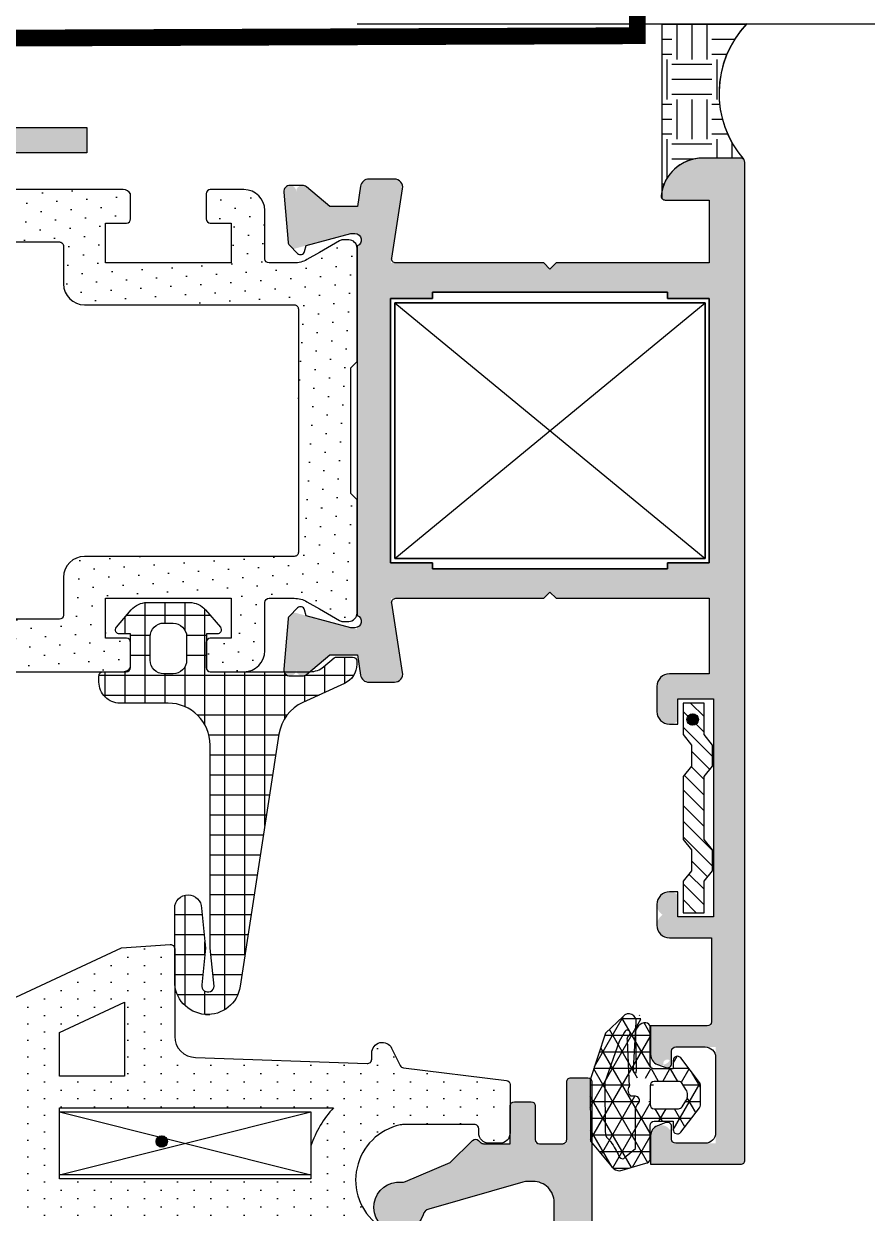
# Model space of a CAD drawing. Header units: inches. Extents: x 21 to 32698, y 13 to 3712.
# Drawn here: x 6821.49 to 6825.51, y 2207.41 to 2213.08 of the extents above; entities that cross this region are included whole.
import ezdxf

# ---------------------------------------------------------------- set-up
doc = ezdxf.new("R2010")
doc.units = ezdxf.units.IN
doc.header["$MEASUREMENT"] = 0
doc.set_wipeout_variables(frame=1)
doc.linetypes.add('HIDDEN', pattern=[9.524999999999995, 6.349999999999998, -3.174999999999998])
for name, color, linetype, lineweight in [('Z_MİM_-KM-GLAZ', 8, 'Continuous', 25), ('Z_MİM_-KM-WALL-PLASTER', 8, 'Continuous', 25), ('Z_MİM_aksesuar_k', 8, 'Continuous', 25), ('Z_MİM_fitiller_k', 8, 'Continuous', 25), ('Z_MİM_hatch_k', 8, 'Continuous', 25), ('Z_MİM_MYM_MEMBRAN_', 8, 'HIDDEN', 25), ('Z_MİM_PROFIL', 8, 'Continuous', 25), ('Z_MİM_yazı_numara_k', 8, 'Continuous', 25)]:
    doc.layers.add(name, color=color, linetype=linetype, lineweight=lineweight)

# ---------------------------------------------------------------- blocks, each defined once
blk = doc.blocks.new('*U176')
blk.add_wipeout([(159.9999999999272, -24.99999999999997), (160.0000000001746, 16.500000001884473), (-5.820766091346741e-11, 16.500000002364686), (2.3283064365386963e-10, -24.99999999999997)])
h = blk.add_hatch()
h.set_pattern_fill('EARTH', color=256, scale=0.03, angle=-90.00000000000001)
h.set_pattern_definition([(270, (-66260.89362620113, 147327.2847508631), (0.1904999999999999, -0.1905000000000001), [0.1905, -0.1905]), (270, (-66260.82218870112, 147327.2847508631), (0.1904999999999999, -0.1905000000000001), [0.1905, -0.1905]), (270, (-66260.75075120114, 147327.2847508631), (0.1904999999999999, -0.1905000000000001), [0.1905, -0.1905]), (360, (-66260.72693870112, 147327.2609383631), (0.1905000000000001, 0.1904999999999999), [0.1905, -0.1905]), (360, (-66260.72693870112, 147327.1895008631), (0.1905000000000001, 0.1904999999999999), [0.1905, -0.1905]), (360, (-66260.72693870112, 147327.1180633631), (0.1905000000000001, 0.1904999999999999), [0.1905, -0.1905])])
edge = h.paths.add_edge_path()
edge.add_arc((4.662309098786357, -6.804391610495975), 0.0199999999559276, 135.0000005801607, 179.9999999662301)
edge.add_line((4.64230909883043, -6.804391610484187), (4.64230909883043, -6.985506172316704))
edge.add_arc((4.842309098833143, -6.985506172311323), 0.2000000000027136, 180.0000000015414, 255.6877245445834)
edge.add_line((4.792867775657198, -7.179298730382312), (4.002798308874464, -7.179298730382312))
edge.add_line((4.002798308874464, -7.179298730382312), (4.002798308874464, -6.777492340492643))
edge.add_arc((4.332554677967836, -6.426104497770868), 0.4818845079168943, 226.8189624374071, 310.9161776738122)
h = blk.add_hatch()
h.set_pattern_fill('ANSI31', color=256, scale=0.0166666666666667, angle=89.99999999999999, style=0)
h.set_pattern_definition([(225, (53.62471462385729, 43.9710924118296), (-0.0374177338377881, 0.0374177338377881), [])])
h.paths.add_polyline_path([(7.242310035880636, -6.979391610484183), (7.242310035880636, -7.079391610484193), (7.392310035880638, -7.079391610484193), (7.442310035880637, -7.03939161049351), (7.542310035880638, -7.03939161049351), (7.592310035880639, -7.079391610484193), (7.892310035880639, -7.079391610484193), (7.942310035880641, -7.03939161049351), (8.04231003588064, -7.03939161049351), (8.09231003588064, -7.079391610484193), (8.242310035880642, -7.079391610484193), (8.242310035880642, -6.979391610484183), (8.09231003588064, -6.979391610484183), (8.04231003588064, -6.939391610493501), (7.942310035880641, -6.939391610493501), (7.892310035880639, -6.979391610484183), (7.592310035880639, -6.979391610484183), (7.542310035880638, -6.939391610493501), (7.442310035880637, -6.939391610493501), (7.392310035880638, -6.979391610484183)])
at = {"layer": 'Z_MİM_fitiller_k'}
h = blk.add_hatch(dxfattribs=at)
h.set_pattern_fill('NET', color=256, scale=0.03, angle=-1.27e-14, style=0)
h.set_pattern_definition([(360, (-28.46501126701482, -112.988790811365), (0, 0.09525), []), (90, (-28.46501126701482, -112.988790811365), (-0.09525, 0), [])])
h.paths.add_polyline_path([(8.59315930646843, -9.19201166168935, -0.9384669523126753), (8.568399515864424, -9.504391610274645), (8.22060150362084, -9.504391610274645, -1), (8.22060150362084, -9.376643942577386), (8.410538377310136, -9.356680772734428), (8.585677358601227, -9.37508862142134, 1.054490106068967), (8.592203650856376, -9.315632457892956), (8.41002554323057, -9.334542763653763, -0.0255410033868164), (8.389632684644297, -9.335585151800508), (7.442310035880641, -9.335585151800508, 0.4142135623730863), (7.242310035880639, -9.535585151800502), (7.242310035880639, -9.765393584083384, -0.4142135623728286), (7.142310035880639, -9.865393584083392), (7.112310035875982, -9.865393584083392, -0.4142135623746352), (7.092310035880639, -9.845393584088043), (7.092310035880639, -9.735393584102011, 0.3924137701569417), (7.073808599449679, -9.71544980541951, 0.0100572451269826), (7.072310035885298, -9.714391610493507), (6.952310035889954, -9.714391610493507, 0.0796367909168971), (6.946059036580829, -9.715393584083387), (6.912310035875982, -9.715393584083387), (6.912310035875982, -9.76644905726574, -0.6128139289239697), (6.880553712556125, -9.78262894791699), (6.797363778203711, -9.711575282832227, -0.219401871965335), (6.762310035875983, -9.635535927118354), (6.762310035875983, -9.433247293859338, -0.2194018750870747), (6.79736377911175, -9.35720793740041), (6.880553698400022, -9.286154286867557, -0.612813920725722), (6.912310021370633, -9.302334177821493), (6.912310021370633, -9.353389554099733), (6.946058784844338, -9.353389554099733, 0.07964012461228), (6.952310035889954, -9.354391610507477), (7.072310035885298, -9.354391610507477, 0.4142135623385485), (7.092310035880639, -9.334391610512126), (7.092310035880639, -8.982660383965438, 0.3178372451861038), (7.112310035875982, -8.954376112717753), (7.112310035875982, -8.895253108559729, 0.1754523787634222), (7.105356674268826, -8.876047576569576), (7.092310035880639, -8.860391610489785), (7.092310035880639, -8.85778902084715, 0.1754523787611168), (7.069132163841262, -8.793770580879965), (7.026946547348036, -8.743147841097409, -0.1754523787606751), (7.022310972958787, -8.73034415310397), (7.022310972958787, -8.655585151795847, -0.4142135623729288), (7.042310972954131, -8.635585151800512), (7.057140687759949, -8.635585151800512, -0.2933329153560253), (7.148058920004391, -8.693945326541169), (7.239140133676105, -8.892816068326681, 0.2523722057577324), (7.39059945819898, -9.007216030733275)])
h.paths.add_polyline_path([(7.037310036853872, -9.447389636469623), (6.925310022407196, -9.447389636469623, 0.4142128141114177), (6.860310022393226, -9.512389470405497), (6.860310022393226, -9.512389636460313), (6.860309909423798, -9.556393631176649, 0.4142137214709829), (6.925309909437767, -9.621393666464458), (7.037309923884443, -9.621393666464458, 0.4142128104179171), (7.10230992387513, -9.55639383334349), (7.102310036844559, -9.51238967175744, 0.4142137214664749)], flags=16)
at = {"layer": 'Z_MİM_hatch_k'}
h = blk.add_hatch(dxfattribs=at)
h.set_pattern_fill('NET3', color=256, scale=0.025, angle=89.99999999999999, style=0)
h.set_pattern_definition([(90, (-377.9501862070059, -41.75843343185206), (-0.079375, 0), []), (149.9999999999999, (-377.9501862070059, -41.75843343185206), (-0.0396875, -0.0687407664253898), []), (210, (-377.9501862070059, -41.75843343185206), (0.0396875, -0.0687407664253899), [])])
h.paths.add_polyline_path([(9.331696041068051, -7.520720570535956), (9.03934010174124, -7.523204260786611), (8.817206901079029, -7.44936585361286), (8.730614051991129, -7.358500598651914, -1.195775328433342), (8.788194950064629, -7.297534714524259, -0.2423218339930298), (8.76724017723462, -7.25683613005242, -0.4142135623734279), (8.787240177229965, -7.236836130057084), (8.987240177229962, -7.236836130057084), (8.987240177229962, -7.12656913057583), (8.947226090682655, -7.12656913057583, -0.7159756942820561), (8.935025115543963, -7.090721853055612), (9.051575124682843, -7.000988852513572, -0.1655176740931486), (9.063776099844821, -6.996836130043107), (9.160704256733863, -6.996836130043107, -0.1655176740683476), (9.17290523187256, -7.000988852513572), (9.289455241034725, -7.090721853055612, -0.715975694318572), (9.27725426589603, -7.12656913057583), (9.237240177229962, -7.12656913057583), (9.237240177229962, -7.236836130057084), (9.41724017723462, -7.236836130057084, -0.4142135623730117), (9.437240177229963, -7.25683613005242), (9.473522477061474, -7.380386600551744, -0.2300342104305149), (9.454430205002414, -7.419689429366584)])
h.paths.add_polyline_path([(9.070668537751756, -7.335415063078129, -2.287638988734743), (9.151513385702842, -7.292550415780012, 0.6644946977634022), (9.117516301455892, -7.306836130052431), (9.117516301455892, -7.32792119803055, -0.3760320021622876)], flags=16)
h.paths.add_polyline_path([(9.085306765115806, -7.065763259727133), (9.047240177215992, -7.090101332335351), (9.047240177215992, -7.236836130057084), (9.177240177220648, -7.236836130057084), (9.177240177220648, -7.090101331636858), (9.139173592929717, -7.065763260239349, 0.2923544271207996)], flags=16)
h = blk.add_hatch(dxfattribs=at)
h.set_pattern_fill('DOTS', color=256, scale=0.05, angle=-1.27e-14, style=0)
h.set_pattern_definition([(360, (-34.54879595956303, -103.0068302886556), (0.0396875, 0.079375), [0, -0.079375])])
h.paths.add_polyline_path([(9.712310035899268, -11.18439161048884, -0.414213562373041), (9.612310035899267, -11.28439161048885), (8.812310035899266, -11.28439161048885, -0.4142135623731035), (8.712310035899268, -11.18439161048884), (8.712310035899268, -10.8143916104935, -0.1787385444025312), (8.832310035894611, -10.4894300743021), (8.832310035894611, -10.32606498701646), (8.697204146999853, -10.31424475335664, -0.2679491924310282), (8.656246544793232, -10.28556593153775), (8.4100097587332, -9.757509439812594), (8.39380612908861, -9.525786739961802, -0.4348123749606509), (8.413757410086678, -9.504391610484193), (8.928822508524156, -9.504391610484193), (8.932067074463689, -9.411358191866052, 0.0174323377389623), (8.93231003589461, -9.404391610484195), (8.960822755703688, -8.586828997360154, 0.4504671536902645), (8.940971832675846, -8.564391610493503), (8.910633818362824, -8.564391610493503, -0.7914183192455839), (8.888273138599455, -8.46967025094348), (8.980894262995553, -8.423359688745434), (9.042459112848142, -7.921954223608222, -0.3788661086957765), (9.062310035899266, -7.904391610484196), (9.292310035880641, -7.904391610484196, -1.732050807568115), (9.249008765700259, -7.979391610484183, 0.3003468456356188), (9.252310035889957, -8.034391610488854), (9.252310035889957, -8.327559037461496, 0.8916132443370955), (9.76594853578134, -8.475766373799727), (9.680775089026417, -8.181049974334044, -0.8106467724722797), (9.784378877351976, -8.125824353915263), (9.928914480213994, -8.29807517787124, -0.1763269807083805), (9.952310035889957, -8.362353938819467), (9.952310035889957, -8.764391610493504), (9.752310035889957, -8.764391610493504), (9.752310035889957, -10.26625024215467, -0.3888787318531033), (9.70666782301849, -10.31605997705049), (9.592310035903923, -10.32606498701646), (9.592310035903923, -10.4894300743021, -0.1787385444028195), (9.712310035899268, -10.8143916104935)])
h.paths.add_polyline_path([(9.352310035889953, -10.45439161048419), (9.352310035889953, -10.59530258749294, -0.2559241411156327), (9.472310035885297, -10.8143916104935), (9.472310035885297, -11.04439161047487), (8.952310035889955, -11.04439161047487), (8.952310035889955, -10.8143916104935, -0.2559241411159481), (9.072310035885296, -10.59530258749294), (9.072310035885296, -10.45439161048419)], flags=16)
h.paths.add_polyline_path([(9.512310035899265, -10.05439161048419), (9.512310035899265, -8.854391610484186), (9.35465196606236, -8.854391610484186, -0.1052949977747392), (9.172310035885298, -8.746140816110739), (9.172310035885298, -10.05439161048419)], flags=16)
h.paths.add_polyline_path([(9.022310035885297, -10.05439161048419), (9.022310035885297, -9.744391610474878), (8.668703515036018, -9.744391610474878), (8.813258889061384, -10.05439161048419)], flags=16)
h = blk.add_hatch(dxfattribs=at)
h.set_pattern_fill('DOTS', color=256, scale=0.05, angle=59.99999999999997, style=0)
h.set_pattern_definition([(59.99999999999997, (-465.8770927356091, -90.2084378095338), (-0.0488970164253898, 0.0740578832126949), [0, -0.079375])])
h.paths.add_polyline_path([(6.848290797998182, -10.95063516704979, -0.1316524975871452), (6.852310035889952, -10.96563516704049), (6.852310035889952, -10.99439161049816, -0.4142135623732619), (6.812310035875983, -11.03439161051213), (6.272310035885298, -11.03439161051213), (6.242310035880639, -11.00439161050747), (5.642310035880639, -11.00439161050747), (5.612310035875982, -11.03439161051213), (5.072310035885297, -11.03439161051213, -0.414213562373183), (5.03231003589461, -10.99439161049816), (5.03231003589461, -10.96563516704049, -0.1316524975877682), (5.036329273763096, -10.95063516704979), (5.091895517031647, -10.85439161050747), (5.126233084336839, -10.79491719934306, 0.1316524975876276), (5.142310035880639, -10.73491719935703), (5.142310035880639, -10.61439161051679, 0.4142135623730951), (5.122310035885297, -10.59439161049816), (4.892310035880639, -10.59439161049816, -0.4142135623730951), (4.792310035880641, -10.49439161049816), (4.792310035880641, -9.749943961996207, -0.2360679774991102), (4.812310035875983, -9.714391610516781), (4.932310035894611, -9.714391610516781, -0.4142135623733448), (4.952310035889953, -9.73439161051213), (4.952310035889953, -9.834391610512126), (5.142310035880639, -9.834391610512126), (5.142310035880639, -9.53439161051213), (5.142310035880639, -9.23439161051213), (4.952310035889953, -9.23439161051213), (4.952310035889953, -9.334391610512126, -0.4142135623731783), (4.932310035894611, -9.354391610507477), (4.812310035875983, -9.354391610507477, -0.4142135623730951), (4.792310035880641, -9.334391610512126), (4.792310035880641, -9.174391610526097, -0.4142135623731785), (4.892310035880639, -9.074391610526105), (5.122310035885297, -9.074391610526105, 0.4142135623728453), (5.142310035880639, -9.054391610507476), (5.142310035880639, -8.933866021667226, 0.1316524975872562), (5.126233084336839, -8.873866021681195), (5.091895517031647, -8.814391610516793), (5.036329273763096, -8.71814805397446, -0.1316524975874051), (5.03231003589461, -8.703148053983783), (5.03231003589461, -8.674391610526097, -0.4142135623731049), (5.072310035885297, -8.634391610512125), (5.612310035875982, -8.634391610512125), (5.642310035880639, -8.664391610516786), (6.242310035880639, -8.664391610516786), (6.272310035885298, -8.634391610512125), (6.812310035875983, -8.634391610512125, -0.4142135623733866), (6.852310035889952, -8.674391610526097), (6.852310035889952, -8.703148053983783, -0.1316524975877924), (6.848290797998182, -8.71814805397446), (6.792724554729633, -8.814391610516793), (6.75838698742444, -8.873866021681195, 0.1316524975878021), (6.742310035880639, -8.933866021667226), (6.742310035880639, -9.054391610507476, 0.4142135623730949), (6.762310035875983, -9.074391610526105), (6.992310035880639, -9.074391610526105, -0.4142135623731451), (7.092310035880639, -9.174391610526097), (7.092310035880639, -9.334391610512126, -0.4142135623730951), (7.072310035885298, -9.354391610507477), (6.952310035889954, -9.354391610507477, -0.4142135623735113), (6.932310035894611, -9.334391610512126), (6.932310035894611, -9.23439161051213), (6.742310035880639, -9.23439161051213), (6.742310035880639, -9.53439161051213), (6.742310035880639, -9.834391610512126), (6.932310035894611, -9.834391610512126), (6.932310035894611, -9.73439161051213, -0.4142135623733449), (6.952310035889954, -9.714391610516781), (7.072310035885298, -9.714391610516781, -0.236067977499421), (7.092310035880639, -9.749943961996207), (7.092310035880639, -10.49439161049816, -0.4142135623731618), (6.992310035880639, -10.59439161049816), (6.762310035875983, -10.59439161049816, 0.4142135623730118), (6.742310035880639, -10.61439161051679), (6.742310035880639, -10.73491719935703, 0.1316524975870652), (6.75838698742444, -10.79491719934306), (6.792724554729633, -10.85439161050747)])
h.paths.add_polyline_path([(6.392310035880639, -10.75439161050747, 0.4142135623730951), (6.492310035880639, -10.65439161050747), (6.492310035880639, -10.44439161049816, -0.4142135623731618), (6.592310035880639, -10.34439161049816), (6.822310035885298, -10.34439161049816, 0.4142135623734279), (6.842310035880639, -10.3243916105261), (6.842310035880639, -10.05439161050748, 0.4142135623734279), (6.822310035885298, -10.03439161051213), (6.642310035880639, -10.03439161051213, -0.4142135623731284), (6.542310035880642, -9.934391610512137), (6.542310035880642, -8.934391610512137, 0.4142135623734279), (6.522310035885298, -8.914391610516786), (5.362310035875982, -8.914391610516786, 0.4142135623731784), (5.342310035880639, -8.934391610512137), (5.342310035880639, -9.934391610512137, -0.4142135623731284), (5.242310035880639, -10.03439161051213), (5.062310035875983, -10.03439161051213, 0.4142135623732616), (5.042310035880641, -10.05439161050748), (5.042310035880641, -10.3243916105261, 0.4142135623734279), (5.062310035875983, -10.34439161049816), (5.292310035880641, -10.34439161049816, -0.4142135623731618), (5.392310035880639, -10.44439161049816), (5.392310035880639, -10.65439161050747, 0.4142135623730951), (5.492310035880639, -10.75439161050747)], flags=16)
at = {"layer": 'Z_MİM_PROFIL'}
h = blk.add_hatch(color=256, dxfattribs=at)
h.paths.add_polyline_path([(4.84230909883043, -7.16439161049351, -0.4472135955001883), (4.82008687660562, -7.184267770314207, -0.38196601124998), (4.64230909883043, -6.985506172293412), (4.64230909883043, -6.804391610484187, -0.4142135623734281), (4.662309098825773, -6.78439161051213), (9.422310035885298, -6.78439161051213, -0.4142135623730951), (9.442310035903922, -6.804391610484187), (9.442310035903922, -7.234391610512132), (9.305554857198137, -7.234391610512132, -0.7469656303916895), (9.278347698273123, -7.142441991857807, 0.2368982326034188), (9.262310035899265, -7.134391610512125), (9.342310035903923, -7.134391610512125), (9.342310035903923, -6.924391610502822), (8.882310035894614, -6.924391610502822), (8.882310035894614, -7.134391610512125), (8.962310035899268, -7.134391610512125, -4.221221868148537), (8.94627237352541, -7.142441991857807, -0.7469656303919809), (8.919065214600401, -7.234391610512132), (8.78231003589461, -7.234391610512132), (8.78231003589461, -6.944391610498157), (8.362310035899267, -6.944391610498157), (8.362310035899267, -7.144391610498161, -0.7429545911555901), (8.252310035889954, -7.177557858407112, -1.074744973888684), (8.157588676339932, -7.104391610484183), (8.262310035899269, -7.104391610484183), (8.262310035899269, -6.934391610512136), (7.222310035885293, -6.934391610512136), (7.222310035885293, -7.104391610484183), (7.327031395444628, -7.104391610484183, -0.6482315195116471), (7.282310035894607, -7.204391610484193), (7.162310035899264, -7.204391610484193, -0.4142135623730951), (7.10231003588995, -7.144391610498161), (7.10231003588995, -6.954391610484193), (6.742311910027622, -6.954391610484193), (6.742311910027622, -7.684393484635831), (6.712313784146667, -7.714391610493507), (6.742311910027622, -7.744389736374456), (6.742311910027622, -8.473053687719242), (7.096053594350799, -8.417026509020102, -0.4610063144275494), (7.142310972954131, -8.456534042653246), (7.142310972954131, -8.578029857763639, -0.3689194771094508), (7.108568351552807, -8.617537391373501), (7.012310035899266, -8.632783210837829), (7.012310035899266, -8.764391610493504), (7.10535667429211, -8.876047576592851, -0.6976992708893003), (7.077199498284593, -8.924814610650387, -1.138358678191023), (7.079695363622143, -8.984261953669217), (6.83949981455224, -8.96324756611287, -0.1763269807107752), (6.827100793784468, -8.957465807769069), (6.808709084941058, -8.939074098925659), (6.89034851167815, -8.634391610512125), (6.880594307137637, -8.634391610512125, 0.7071067811901838), (6.824025764642267, -8.634391610512125), (5.942310035903923, -8.634391610512125), (5.060594307142294, -8.634391610512125, 0.8430389971075078), (5.002310035889953, -8.644391610521437), (5.002310035889953, -8.664391610516786), (5.075910986843505, -8.939074098925659), (5.057519278023376, -8.957465807769069, -0.1763269807107753), (5.045120257255606, -8.96324756611287), (4.804924708185702, -8.984261953669217, -1.138358678191023), (4.807420573523253, -8.924814610650387, -0.6976992708893032), (4.779263397515737, -8.876047576592851), (4.872310035885297, -8.764391610516782), (4.872310035885297, -8.632783210837829), (4.776051720231756, -8.617537391373501, -0.3689194771094394), (4.742309098830431, -8.578029857763639), (4.742309098830431, -8.456534042653246, -0.4610063144275494), (4.788566477433763, -8.417026509020102), (5.142308161780223, -8.473053687719242), (5.142308161780223, -7.744389736374456), (5.172306287637898, -7.714391610493507), (5.142308161780223, -7.684393484635831), (5.142308161780221, -6.954391610484193), (4.84230909883043, -6.954391610484193)])
h.paths.add_polyline_path([(6.572311910008997, -8.47439161050282), (6.572311910008997, -8.274391610502818), (6.602311910013653, -8.274391610502818), (6.602311910013652, -7.154391610484196), (6.572311910008995, -7.154391610484196), (6.572311910008995, -6.954391610484193), (5.942310035903922, -6.954391610484193), (5.312308161775565, -6.954391610484193), (5.312308161775565, -7.154391610484196), (5.282308161770908, -7.154391610484196), (5.28230816177091, -8.274391610502818), (5.312308161775566, -8.274391610502818), (5.312308161775566, -8.47439161050282), (5.942310035903923, -8.47439161050282)], flags=16)
for points in [[(10.179141122126, -7.055032307399982), (9.942642560810768, -6.818533746108029, -0.6681786379370994), (9.95678469643461, -6.784391610488852), (11.64405853806528, -6.784391610488852, -0.4142135623730951), (11.66405853806062, -6.804391610484187), (11.66405853806062, -7.974391610502819), (11.52730335937811, -7.974391610502819, -0.4794745592396537), (11.4784821703797, -7.913598487481094, -0.7328855791918025), (11.50942636823746, -7.868639620418276, 0.6845184271427299), (11.54343442162497, -7.853344891361516), (11.53353179977274, -7.66439161049351), (11.25320399687624, -7.66439161049351, 0.3152987888726927), (11.15923473478759, -7.730189596164592), (11.11651860156561, -7.847551207618407, 0.5205670505590174), (11.13531245398334, -7.874391610502812), (11.18405853807925, -7.874391610502812, -0.5233430778214198), (11.2027919818647, -7.901395758103205, -0.7433808294951716), (11.14081371678038, -7.974391610502819), (11.01405853806062, -7.974391610502819, -0.5205670505544201), (10.96707390702793, -7.907290603315075), (11.05854072663932, -7.655987581821705, -0.3152987888766701), (11.24647925079333, -7.524391610502817), (11.52619471070355, -7.524391610502817), (11.49932960269505, -7.011774812663531, 0.3989595459730379), (11.4493981259642, -6.964391610493507), (10.9055317893857, -6.964391610493507, 0.6167473775517153), (10.86542028298134, -7.044242356742357, -0.0842855562898162), (10.90876530383246, -7.129235582101713, -0.1994773632632546), (10.90530308845917, -7.167447789713363, -0.5634978632870296), (10.79803365662227, -7.300716814446815, -0.5729629308761977), (10.7514417410828, -7.249800113729747, 2.811597421588897), (10.62533008854369, -7.333843659238509, -0.3419987131230772), (10.66101941952946, -7.367403630215292, -0.6163001454825877), (10.57657592315225, -7.482719588141505, -0.1598528725830274), (10.42931808393913, -7.394898133027923, 0.6935635662371551), (10.35914112210738, -7.421153627244378), (10.35914112210738, -7.438169392386071, -0.1989123673699739), (10.32985180022659, -7.508880070505283), (10.17363618281668, -7.665095687938474, -0.1989418209394937), (10.10291417173574, -7.694385009167334), (9.624001333909096, -7.694330734202252, 0.4142169399714044), (9.523990001482877, -7.794320553798781), (9.523986284690896, -7.830832193327694), (9.662845367658864, -8.315298576002562, -2.499220062693122), (9.529322243132617, -8.413175611478835), (9.43447184495161, -8.18965164902768), (9.328136456361957, -8.083292155854023, -0.4142135622836336), (9.328139661811276, -8.055007884792602), (9.343999418779262, -8.039151722147677), (9.344013147102652, -7.904293338164308), (9.16401715823448, -7.904272939312816, -0.414180369327131), (9.144019424822169, -7.884272939433897), (9.144019424822169, -7.804391610484187, -0.4142135623730951), (9.164019424817509, -7.784391610488852), (9.3440097149927, -7.784391610488852), (9.3440097149927, -7.634380315315523), (9.049168486008403, -7.634380315315523, -0.4142135623730951), (9.029168486013061, -7.61438031532019), (9.029168486013061, -7.534380315338807, -0.4142135623730953), (9.04916848603169, -7.514380315320181), (10.06979311420581, -7.514380315320181), (10.179141122126, -7.405032307399991), (10.179141122126, -7.235604813929271), (10.20035432556177, -7.214391610493507), (10.179141122126, -7.193178407057741)], [(6.056332154094692, -13.18439161048884), (6.056332154094692, -13.30439161048419), (3.056332154094693, -13.30439161048419), (3.056332154094693, -12.9043916104842), (3.176332154090037, -12.9043916104842), (3.176332154090037, -13.18439161048885), (4.496332154097021, -13.18439161048884), (4.496332154097021, -9.922806408490608), (4.616332154092365, -9.922806408490608), (4.616332154092365, -13.18439161048884)]]:
    blk.add_hatch(color=256, dxfattribs=at).paths.add_polyline_path(points)
at = {"layer": 'Z_MİM_yazı_numara_k'}
h = blk.add_hatch(dxfattribs=at)
h.set_pattern_fill('LINE', color=256, scale=0.0375, angle=44.99999999999999, style=0)
h.set_pattern_definition([(44.99999999999999, (82.77109520544765, -25.4937507806807), (-0.0033145630368119, 0.0033145630368119), [])])
edge = h.paths.add_edge_path()
edge.add_arc((7.320252209692244, -7.03379038844872), 0.0271368228285661, 0, 360)
h = blk.add_hatch(dxfattribs=at)
h.set_pattern_fill('LINE', color=256, scale=0.0375, angle=44.99999999999999, style=0)
h.set_pattern_definition([(44.99999999999999, (84.78427594215609, -22.96121604940809), (-0.0033145630368119, 0.0033145630368119), [])])
edge = h.paths.add_edge_path()
edge.add_arc((9.333432946423986, -9.566325119721329), 0.0271368228285661, 0, 360)
for points in [[(4.648166963050591, -6.790249475046607, 0.19891236459489), (4.64230909883043, -6.804391610484187), (4.64230909883043, -6.985506172316704, 0.3428042213338741), (4.792867775657198, -7.179298730382312), (4.002798308874464, -7.179298730382312), (4.002798308874464, -6.777492340492643, 0.3843507996331954)], [(6.592310035880639, -10.34439161052144, 0.4142135623731618), (6.492310035880639, -10.44439161052145), (6.492310035880639, -10.65439161053076, -0.4142135623730951), (6.392310035880639, -10.75439161053076), (5.492310035880639, -10.75439161053076, -0.4142135623730951), (5.392310035880639, -10.65439161053076), (5.392310035880639, -10.44439161052145, 0.4142135623731618), (5.292310035880641, -10.34439161052144), (5.062310035875983, -10.34439161052144, -0.4142135623734279), (5.042310035880641, -10.3243916105261), (5.042310035880641, -10.05439161053075, -0.4142135623732616), (5.062310035875983, -10.03439161053541), (5.242310035880639, -10.03439161053541, 0.4142135623731284), (5.342310035880639, -9.934391610535412), (5.342310035880639, -8.934391610535412, -0.4142135623731784), (5.362310035875982, -8.914391610540061), (6.522310035885298, -8.914391610540061, -0.4142135623734279), (6.542310035880642, -8.934391610535412), (6.542310035880642, -9.934391610535412, 0.4142135623731284), (6.642310035880639, -10.03439161053541), (6.822310035885298, -10.03439161053541, -0.4142135623734279), (6.842310035880639, -10.05439161053075), (6.842310035880639, -10.3243916105261, -0.4142135623734279), (6.822310035885298, -10.34439161052144)]]:
    blk.add_lwpolyline(points, format="xyb", close=True)
for points in [[(6.572311910008995, -7.154391610484196), (6.602311910013652, -7.154391610484196), (6.602311910013653, -8.274391610502818), (6.572311910008997, -8.274391610502818), (6.572311910008997, -8.47439161050282), (5.942310035903923, -8.47439161050282), (5.312308161775566, -8.47439161050282), (5.312308161775566, -8.274391610502818), (5.28230816177091, -8.274391610502818), (5.282308161770908, -7.154391610484196), (5.312308161775565, -7.154391610484196), (5.312308161775565, -6.954391610484193), (5.942310035903922, -6.954391610484193), (6.572311910008995, -6.954391610484193)], [(7.592310035880639, -6.979391610484183), (7.542310035880638, -6.939391610493501), (7.442310035880637, -6.939391610493501), (7.392310035880638, -6.979391610484183), (7.242310035880636, -6.979391610484183), (7.242310035880636, -7.079391610484193), (7.392310035880638, -7.079391610484193), (7.442310035880637, -7.03939161049351), (7.542310035880638, -7.03939161049351), (7.592310035880639, -7.079391610484193), (7.892310035880639, -7.079391610484193), (7.942310035880641, -7.03939161049351), (8.04231003588064, -7.03939161049351), (8.09231003588064, -7.079391610484193), (8.242310035880642, -7.079391610484193), (8.242310035880642, -6.979391610484183), (8.09231003588064, -6.979391610484183), (8.04231003588064, -6.939391610493501), (7.942310035880641, -6.939391610493501), (7.892310035880639, -6.979391610484183)]]:
    blk.add_lwpolyline(points, close=True)
blk.add_lwpolyline([(4.835642432188598, -7.179298730382312), (4.002798308874464, -7.179298730382312)])
blk.add_lwpolyline([(7.092310035880639, -10.49439161052144), (7.092310035880639, -9.749943962019486, 0.2360679774994211), (7.072310035885298, -9.714391610540076), (6.952310035878312, -9.714391610540076, 0.4142135623733449), (6.932310035882967, -9.734391610535411), (6.932310035882967, -9.83439161053542), (6.742310035880639, -9.83439161053542), (6.742310035880639, -9.534391610535417), (6.742310035880639, -9.234391610535411), (6.932310035882967, -9.234391610535411), (6.932310035882967, -9.33439161053542, 0.4142135623735113), (6.952310035878312, -9.354391610530756), (7.072310035885298, -9.354391610530756, 0.4142135623730951), (7.092310035880639, -9.33439161053542), (7.092310035880639, -9.174391610526097, 0.4142135623731449), (6.992310035880639, -9.074391610526105), (6.762310035875983, -9.074391610526105, -0.414213562373095), (6.742310035880639, -9.054391610530756), (6.742310035880639, -8.933866021690505, -0.1316524975878021), (6.75838698742444, -8.873866021704488), (6.792724554717992, -8.81439161054007), (6.848290797998182, -8.718148053997751, 0.1316524975877924), (6.852310035878312, -8.703148054007057), (6.852310035878312, -8.674391610526097, 0.4142135623733866), (6.812310035875983, -8.634391610535419), (6.272310035885298, -8.634391610535419), (6.242310035880639, -8.664391610540061), (5.642310035880639, -8.664391610540061), (5.612310035875982, -8.634391610535419), (5.072310035885297, -8.634391610535419, 0.4142135623731049), (5.032310035882967, -8.674391610526097), (5.032310035882967, -8.703148054007057, 0.1316524975874051), (5.036329273763096, -8.718148053997751), (5.091895517031647, -8.81439161054007), (5.126233084336839, -8.873866021704488, -0.1316524975872562), (5.142310035880639, -8.933866021690505), (5.142310035880639, -9.054391610530756, -0.4142135623728453), (5.122310035885297, -9.074391610526105), (4.892310035880639, -9.074391610526105, 0.4142135623731784), (4.792310035880641, -9.174391610526097), (4.792310035880641, -9.33439161053542, 0.4142135623730951), (4.812310035875983, -9.354391610530756), (4.932310035882967, -9.354391610530756, 0.4142135623731783), (4.952310035878311, -9.33439161053542), (4.952310035878311, -9.234391610535411), (5.142310035880639, -9.234391610535411), (5.142310035880639, -9.534391610535417), (5.142310035880639, -9.83439161053542), (4.952310035878311, -9.83439161053542), (4.952310035878311, -9.734391610535411, 0.4142135623733447), (4.932310035882967, -9.714391610540076), (4.812310035875983, -9.714391610540076, 0.2360679774991102), (4.792310035880641, -9.749943962019486), (4.792310035880641, -10.49439161052144, 0.4142135623730951)], format="xyb")
blk.add_arc((4.332554677955323, -6.426104497771332), 0.4818845079159533, 226.3609686802859, 310.9161776992978)
at = {"layer": 'Z_MİM_-KM-WALL-PLASTER', "ltscale": 1.5}
blk.add_lwpolyline([(0.5027983085368568, 15.00000000763535), (4.002798308897743, 15.00000000763535), (4.002798308874464, -8.634391610535419)], dxfattribs=at)
at = {"layer": 'Z_MİM_aksesuar_k'}
for p, q in [((6.552311910013651, -8.454391610484194), (5.332308161770908, -6.974391610502819)), ((5.332308161770909, -8.454391610484194), (6.552311910013651, -6.974391610502819)), ((5.332308161770909, -8.454391610484194), (6.552311910013651, -6.974391610502819)), ((6.552311910013651, -8.454391610484194), (5.332308161770908, -6.974391610502819)), ((9.192310035880643, -10.05439161048419), (9.492310035880642, -8.854391610484186)), ((9.492310035880642, -10.05439161048419), (9.192310035880643, -8.854391610484186))]:
    blk.add_line(p, q, dxfattribs=at)
for points in [[(5.332308161770909, -8.454391610484194), (6.552311910013651, -8.454391610484194), (6.552311910013651, -6.974391610502819), (5.332308161770908, -6.974391610502819)], [(6.552311910013651, -8.454391610484194), (5.332308161770909, -8.454391610484194), (5.332308161770908, -6.974391610502819), (6.552311910013651, -6.974391610502819)], [(9.192310035880643, -8.854391610484186), (9.492310035880642, -8.854391610484186), (9.492310035880642, -10.05439161048419), (9.192310035880643, -10.05439161048419)]]:
    blk.add_lwpolyline(points, close=True, dxfattribs=at)
at = {"layer": 'Z_MİM_fitiller_k'}
for points in [[(9.237240177229962, -7.216836130061736), (9.237240177229962, -7.12656913057583), (9.277254265849463, -7.12656913057583, 0.715975694295998), (9.289455241058008, -7.090721853078888), (9.17290523187256, -7.000988852513572, 0.1655176740834616), (9.160704256733863, -6.996836130043107), (9.063776099844821, -6.996836130043107, 0.1655176740834594), (9.051575124682843, -7.000988852513572), (8.93502511552068, -7.090721853078888, 0.7159756942959975), (8.947226090729224, -7.12656913057583), (8.987240177229962, -7.12656913057583), (8.987240177229962, -7.216836130061736, -0.414213562373761), (8.967240177234618, -7.236836130057084), (8.787240177229965, -7.236836130057084, 0.4142135623730951), (8.76724017723462, -7.25683613005242, 0.4142135623726955), (8.817240177234618, -7.306836130052431), (8.99341798922977, -7.30334419198482, -0.1174482173098005), (9.008518819557487, -7.30694093699715, -0.4006050445709274), (8.990411833766835, -7.314886311489714, -0.0538558474969487), (8.960515462886525, -7.314252568643155, 0.0006343350210416), (8.960390770854412, -7.314275959321848), (8.764430143707418, -7.303507039697463, 0.7702234241018636), (8.737515013036305, -7.365742046340925), (8.817206901079029, -7.44936585361286), (9.03934010174124, -7.523204260786611), (9.331696041068051, -7.520720570535956), (9.456153133464964, -7.418271165528892, 0.2183144970098696), (9.473522477061474, -7.380386600551744), (9.437240177229963, -7.25683613005242, 0.4142135623729287), (9.41724017723462, -7.236836130057084), (9.257240177225304, -7.236836130057084, -0.4142135623727621)], [(9.139173592720166, -7.065763260122934, 0.2923544271904933), (9.085306764906257, -7.065763259866828), (9.056466811709091, -7.084202235193543, 0.2558587844405164), (9.047240177215992, -7.101052594093232), (9.047240177215992, -7.216836130061736, 0.4142135623735947), (9.067240177234618, -7.236836130057084), (9.157240177225308, -7.236836130057084, 0.4142135623729287), (9.177240177220648, -7.216836130061736), (9.177240177220648, -7.101052593138617, 0.2558587826855968), (9.168013542843967, -7.084202234308789)], [(8.811712759034696, -7.358478872013832), (8.85715311467646, -7.383627793008088), (9.050764870434056, -7.453104676447424), (9.287127245287397, -7.451096675779297, 0.1774617136563931), (9.319333145371623, -7.438983044937798), (9.335770894098085, -7.424824916665997, -0.0760223157008063), (9.403790486277998, -7.386214591145132, 0.3462781358712649), (9.415040745888822, -7.361608162453946, -0.0005234067189328), (9.415060837916085, -7.361632298446806, -0.025659009981974), (9.403522477042848, -7.351074098447894), (9.367240177234619, -7.306836130052431), (9.186506096320214, -7.306836130052431, -0.1962615682788122), (9.151513385702842, -7.292550415780012, 0.664494697737288), (9.117516301455892, -7.306836130052431), (9.117516301455892, -7.32792119803055, -0.3760320021622876), (9.070668537751756, -7.335415063078129), (8.849924814235404, -7.345275448403867, -0.2193720814074576), (8.82902826238422, -7.339379519621458, 1.523095922870961)], [(8.22060150362084, -9.376643942577386), (8.410538377310136, -9.356680772734428), (8.585677358601227, -9.37508862142134, 1.054490106067112), (8.592203650856376, -9.315632457892956), (8.410538377310136, -9.334489530885213, -0.0261859215692513), (8.389632684644297, -9.335585151800508), (7.442310035880641, -9.335585151800508, 0.4142135623730862), (7.242310035880639, -9.535585151800502), (7.242310035880639, -9.765393584083384, -0.4142135623732617), (7.142310035880639, -9.865393584083392), (7.112310035875982, -9.865393584083392, -0.4142135623746352), (7.092310035880639, -9.845393584088043), (7.092310035880639, -9.735393584102011, 0.4142135623670599), (7.072310035885298, -9.715393584083387), (6.912310035875982, -9.715393584083387), (6.912310035875982, -9.76644905726574, -0.6128139289245375), (6.880553712556125, -9.78262894791699), (6.797363778203711, -9.711575282832227, -0.2194018719653053), (6.762310035875983, -9.635535927118354), (6.762310035875983, -9.433247293859338, -0.2194018750870244), (6.79736377911175, -9.35720793740041), (6.880553698400022, -9.286154286867557, -0.6128139207257216), (6.912310021370633, -9.302334177821493), (6.912310021370633, -9.353389554099733), (7.072310035885298, -9.353389554099733, 0.4142135623731368), (7.092310035880639, -9.333389554081107), (7.092310035880639, -8.85778902084715, 0.1754523787611913), (7.069132163841262, -8.793770580879965), (7.026946547348036, -8.743147841097409, -0.1754523787614075), (7.022310972958787, -8.73034415310397), (7.022310972958787, -8.655585151795847, -0.4142135623730951), (7.042310972954131, -8.635585151800512), (7.057140687759949, -8.635585151800512, -0.2933329153560253), (7.148058920004391, -8.693945326541169), (7.239140133676105, -8.892816068326681, 0.2523722057577118), (7.39059945819898, -9.007216030733275), (8.59315930646843, -9.19201166168935, -0.9384669523134814), (8.568399515864424, -9.504391610274645), (8.22060150362084, -9.504391610274645, -0.9999999999999998)], [(6.860310022393226, -9.512389636460313), (6.860310022393226, -9.512389470405497, -0.4142128141114177), (6.925310022407196, -9.447389636469623), (7.037310036853872, -9.447389636469623, -0.4142137214664749), (7.102310036844559, -9.51238967175744), (7.10230992387513, -9.55639383334349, -0.4142128104179171), (7.037309923884443, -9.621393666464458), (6.925309909437767, -9.621393666464458, -0.4142137214709829), (6.860309909423798, -9.556393631176649)]]:
    blk.add_lwpolyline(points, format="xyb", close=True, dxfattribs=at)
at = {"layer": 'Z_MİM_hatch_k'}
blk.add_lwpolyline([(8.656246544793232, -10.28556593153775), (8.4100097587332, -9.757509439812594), (8.39380612908861, -9.525786739961802, -0.4348123749606509), (8.413757410086678, -9.504391610484193), (8.832310035894611, -9.504391610484193, 0.4142135623731366), (8.93231003589461, -9.404391610484195), (8.960822755703688, -8.586828997360154, 0.4504671536907776), (8.940971832675846, -8.564391610493503), (8.910633818362824, -8.564391610493503, -0.7914183192452735), (8.888273138599455, -8.46967025094348), (8.971295484481367, -8.428159077979245, 0.2513447588947056), (8.982202135608517, -8.412707921025897), (9.042459112848142, -7.921954223608222, -0.3788661086959388), (9.062310035899266, -7.904391610484196), (9.292310035880641, -7.904391610484196, -0.4142135623731785), (9.34231003588064, -7.954391610484193), (9.34231003588064, -8.004391610484191, -0.4142135623730951), (9.292310035880641, -8.054391610484188), (9.272310035885297, -8.054391610484188, 0.4142135623731991), (9.252310035889957, -8.074391610502815), (9.252310035889957, -8.407396434621504, 0.0525781763347689), (9.254509430495077, -8.428254085082187, 0.6417532208680469), (9.731963810394504, -8.53480417782123, 0.1637529568012108)], format="xyb", dxfattribs=at)
blk.add_lwpolyline([(9.35465196606236, -8.854391610484186), (9.512310035899265, -8.854391610484186), (9.512310035899265, -10.05439161048419), (9.172310035885298, -10.05439161048419), (9.172310035885298, -8.746140816110739, 0.1052949977747392)], format="xyb", close=True, dxfattribs=at)
blk.add_lwpolyline([(8.668703515036018, -9.744391610474878), (9.022310035885297, -9.744391610474878), (9.022310035885297, -10.05439161048419), (8.813258889061384, -10.05439161048419)], close=True, dxfattribs=at)
at = {"layer": 'Z_MİM_MYM_MEMBRAN_', "ltscale": 20, "const_width": 0.08}
blk.add_lwpolyline([(4.077334719628546, -12.35000709029994), (4.058283251163068, -7.297396751075608), (4.058283251163068, -7.297396751075608), (3.725127e-10, -7.297396751075608), (3.725127e-10, 3.943228e-10), (3.725127e-10, 3.943228e-10)], dxfattribs=at)
at = {"layer": 'Z_MİM_PROFIL'}
blk.add_lwpolyline([(4.84230909883043, -6.954391610484193), (5.142308161780221, -6.954391610484193), (5.142308161780223, -7.684393484635831), (5.172306287637898, -7.714391610493507), (5.142308161780223, -7.744389736374456), (5.142308161780223, -8.449636696420228, -0.4610063144276471), (5.119179472466916, -8.469390463225167), (4.788566477433763, -8.417026509020102, 0.4610063144275494), (4.742309098830431, -8.456534042653246), (4.742309098830431, -8.578029857763639, 0.3689194771094393), (4.776051720231756, -8.617537391373501), (4.872310035885297, -8.632783210837829), (4.872310035885297, -8.764391610516782), (4.779263397515737, -8.876047576592851, 0.1754523787632309), (4.77231003590858, -8.895253108583004), (4.77231003590858, -8.954376112717753, 0.4400105308899191), (4.804924708185702, -8.984261953669217), (5.045120257255606, -8.96324756611287, 0.1763269807107753), (5.057519278023376, -8.957465807769069), (5.096560219069927, -8.918424866722518, 0.5731460966425834), (5.087582285935044, -8.885099037342329), (5.059426950546898, -8.877554837965024), (5.002310035889953, -8.664391610516786), (5.002310035889953, -8.644391610521437, -0.8430389971075083), (5.060594307142294, -8.634391610512125), (5.942310035903923, -8.634391610512125), (6.824025764642267, -8.634391610512125, -0.8430389971075083), (6.882310035894611, -8.644391610521437), (6.882310035894611, -8.664391610516786), (6.825193121237665, -8.877554837965024), (6.79703778584952, -8.885099037342329, 0.5731460966425836), (6.788059852714635, -8.918424866722518), (6.827100793784468, -8.957465807769069, 0.1763269807107752), (6.83949981455224, -8.96324756611287), (7.079695363622143, -8.984261953669217, 0.4400105308899191), (7.112310035899267, -8.954376112717753), (7.112310035899267, -8.895253108583004, 0.1754523787632307), (7.10535667429211, -8.876047576592851), (7.012310035899266, -8.764391610516782), (7.012310035899266, -8.632783210837829), (7.108568351552807, -8.617537391373501, 0.3689194771094508), (7.142310972954131, -8.578029857763639), (7.142310972954131, -8.456534042653246, 0.4610063144275494), (7.096053594350799, -8.417026509020102), (6.765440599317646, -8.469390463225167, -0.4610063144274064), (6.742311910027622, -8.449636696420228), (6.742311910027622, -7.744389736374456), (6.712313784146667, -7.714391610493507), (6.742311910027622, -7.684393484635831), (6.742311910027622, -6.954391610484193), (7.10231003588995, -6.954391610484193), (7.10231003588995, -7.144391610498161, 0.4142135623730951), (7.162310035899264, -7.204391610484193), (7.282310035894607, -7.204391610484193, 0.4142135623730951), (7.342310035903921, -7.144391610498161), (7.342310035903921, -7.104391610484183), (7.222310035885293, -7.104391610484183), (7.222310035885293, -6.934391610512136), (8.262310035899269, -6.934391610512136), (8.262310035899269, -7.104391610484183), (8.142310035903925, -7.104391610484183), (8.142310035903925, -7.144391610498161, 0.4142135623735391), (8.202310035889955, -7.204391610484193), (8.302310035889953, -7.204391610484193, 0.4142135623726511), (8.362310035899267, -7.144391610498161), (8.362310035899267, -6.944391610498157), (8.762310035899269, -6.944391610498157, -0.4142135623730951), (8.78231003589461, -6.964391610493507), (8.78231003589461, -7.234391610512132), (8.919065214600401, -7.234391610512132, 0.3129018860482418), (8.965898824064046, -7.20190197955965), (8.981043479684725, -7.161395758112519, 0.5233430778441271), (8.962310035899268, -7.134391610512125), (8.902310035889954, -7.134391610512125, -0.4142135623730951), (8.882310035894614, -7.114391610493496), (8.882310035894614, -6.974391610502819, -0.4142135623731284), (8.93231003589461, -6.924391610502822), (9.292310035903922, -6.924391610502822, -0.4142135623730951), (9.342310035903923, -6.974391610502819), (9.342310035903923, -7.114391610493496, -0.4142135623730951), (9.322310035885296, -7.134391610512125), (9.262310035899265, -7.134391610512125, 0.5233430778444143), (9.243576592113808, -7.161395758112519), (9.258721247734488, -7.20190197955965, 0.3129018860482934), (9.305554857198137, -7.234391610512132), (9.442310035903922, -7.234391610512132), (9.442310035903922, -6.804391610484187, 0.4142135623730951), (9.422310035885298, -6.78439161051213), (4.662309098825773, -6.78439161051213, 0.414213562373428), (4.64230909883043, -6.804391610484187), (4.64230909883043, -6.985506172293412, 0.3819660112501128), (4.82008687660562, -7.184267770314207, 0.4472135954988337), (4.84230909883043, -7.16439161049351)], format="xyb", close=True, dxfattribs=at)
for points in [[(9.344038587529196, -7.65438235127516, 0.4142433786329337), (9.324038587626983, -7.634380315315523), (9.04916848603169, -7.634380315315523, -0.4142135623730951), (9.029168486013061, -7.61438031532019), (9.029168486013061, -7.53438031531553, -0.4142135623729287), (9.04916848603169, -7.514380315320181), (10.05736670733893, -7.514380315320181, 0.1989123673796174)], [(10.10291417173574, -7.694385009167334), (9.624001333909096, -7.694330734202252, 0.4142169398858333), (9.523990001482877, -7.794320553775492), (9.5239877152955, -7.816778697889843, 0.0699239149651193), (9.527858422021367, -7.844341719152025), (9.656305675604363, -8.292482200685512, 0.253074278143353), (9.68292982205747, -8.319672431146344, -2.106030981594511), (9.528019900945932, -8.422595779738941, 0.1254158170882538), (9.525032796408034, -8.403067123309327), (9.43447184495161, -8.18965164902768), (9.328136456361957, -8.083292155854023, -0.4142135623725062), (9.328139661811276, -8.055007884792602), (9.338140795030618, -8.045009018156293, 0.1989123673772881), (9.344000262091852, -8.030867546472322), (9.344013147102652, -7.904293338164308), (9.16401715823448, -7.904272939312816, -0.4141803693131625), (9.144019424822169, -7.884272939433897), (9.144019424822169, -7.804391610484187, -0.4142135623730951), (9.164019424817509, -7.784391610488852), (9.324009714974077, -7.784391610488852, 0.4142135623732617), (9.3440097149927, -7.764391610493503), (9.3440097149927, -7.653306037608159)]]:
    blk.add_lwpolyline(points, format="xyb", dxfattribs=at)
for points in [[(5.312308161752284, -8.474391610526096), (5.942310035880641, -8.474391610526096), (6.572311910008997, -8.474391610526096), (6.572311910008997, -8.274391610526095), (6.602311910013653, -8.274391610526095), (6.602311910013652, -7.154391610507474), (6.572311910008995, -7.154391610507474), (6.572311910008995, -6.954391610507471), (5.942310035880637, -6.954391610507471), (5.312308161752282, -6.954391610507471), (5.312308161752282, -7.154391610507474), (5.282308161747624, -7.154391610507474), (5.282308161747626, -8.274391610526095), (5.312308161752284, -8.274391610526095)], [(6.572311910032277, -8.47439161054939), (5.942310035903923, -8.47439161054939), (5.312308161775566, -8.47439161054939), (5.312308161775566, -8.274391610549388), (5.28230816177091, -8.274391610549388), (5.282308161770908, -7.15439161053075), (5.312308161775565, -7.15439161053075), (5.312308161775565, -6.954391610530763), (5.942310035903922, -6.954391610530763), (6.572311910032277, -6.954391610530763), (6.572311910032277, -7.15439161053075), (6.602311910036933, -7.15439161053075), (6.602311910036936, -8.274391610549388), (6.572311910032277, -8.274391610549388)], [(6.056332154094692, -13.18439161048884), (6.056332154094692, -13.30439161048419), (3.056332154094693, -13.30439161048419), (3.056332154094693, -12.9043916104842), (3.176332154090037, -12.9043916104842), (3.176332154090037, -13.18439161048885), (4.496332154097021, -13.18439161048884), (4.496332154097021, -9.922806408490608), (4.616332154092365, -9.922806408490608), (4.616332154092365, -13.18439161048884)]]:
    blk.add_lwpolyline(points, close=True, dxfattribs=at)
at = {"layer": 'Z_MİM_yazı_numara_k'}
for centre in [(7.320252209692244, -7.03379038844872), (9.333432946423986, -9.566325119721329)]:
    blk.add_circle(centre, 0.0271368228285661, dxfattribs=at)

msp = doc.modelspace()

# ---------------------------------------------------------------- block references
at = {"layer": 'Z_MİM_-KM-GLAZ', "ltscale": 1.5, "rotation": 270}
msp.add_blockref('*U176', (6831.71404954249, 2217.084098186615), dxfattribs=at)

doc.saveas('drawing.dxf')
